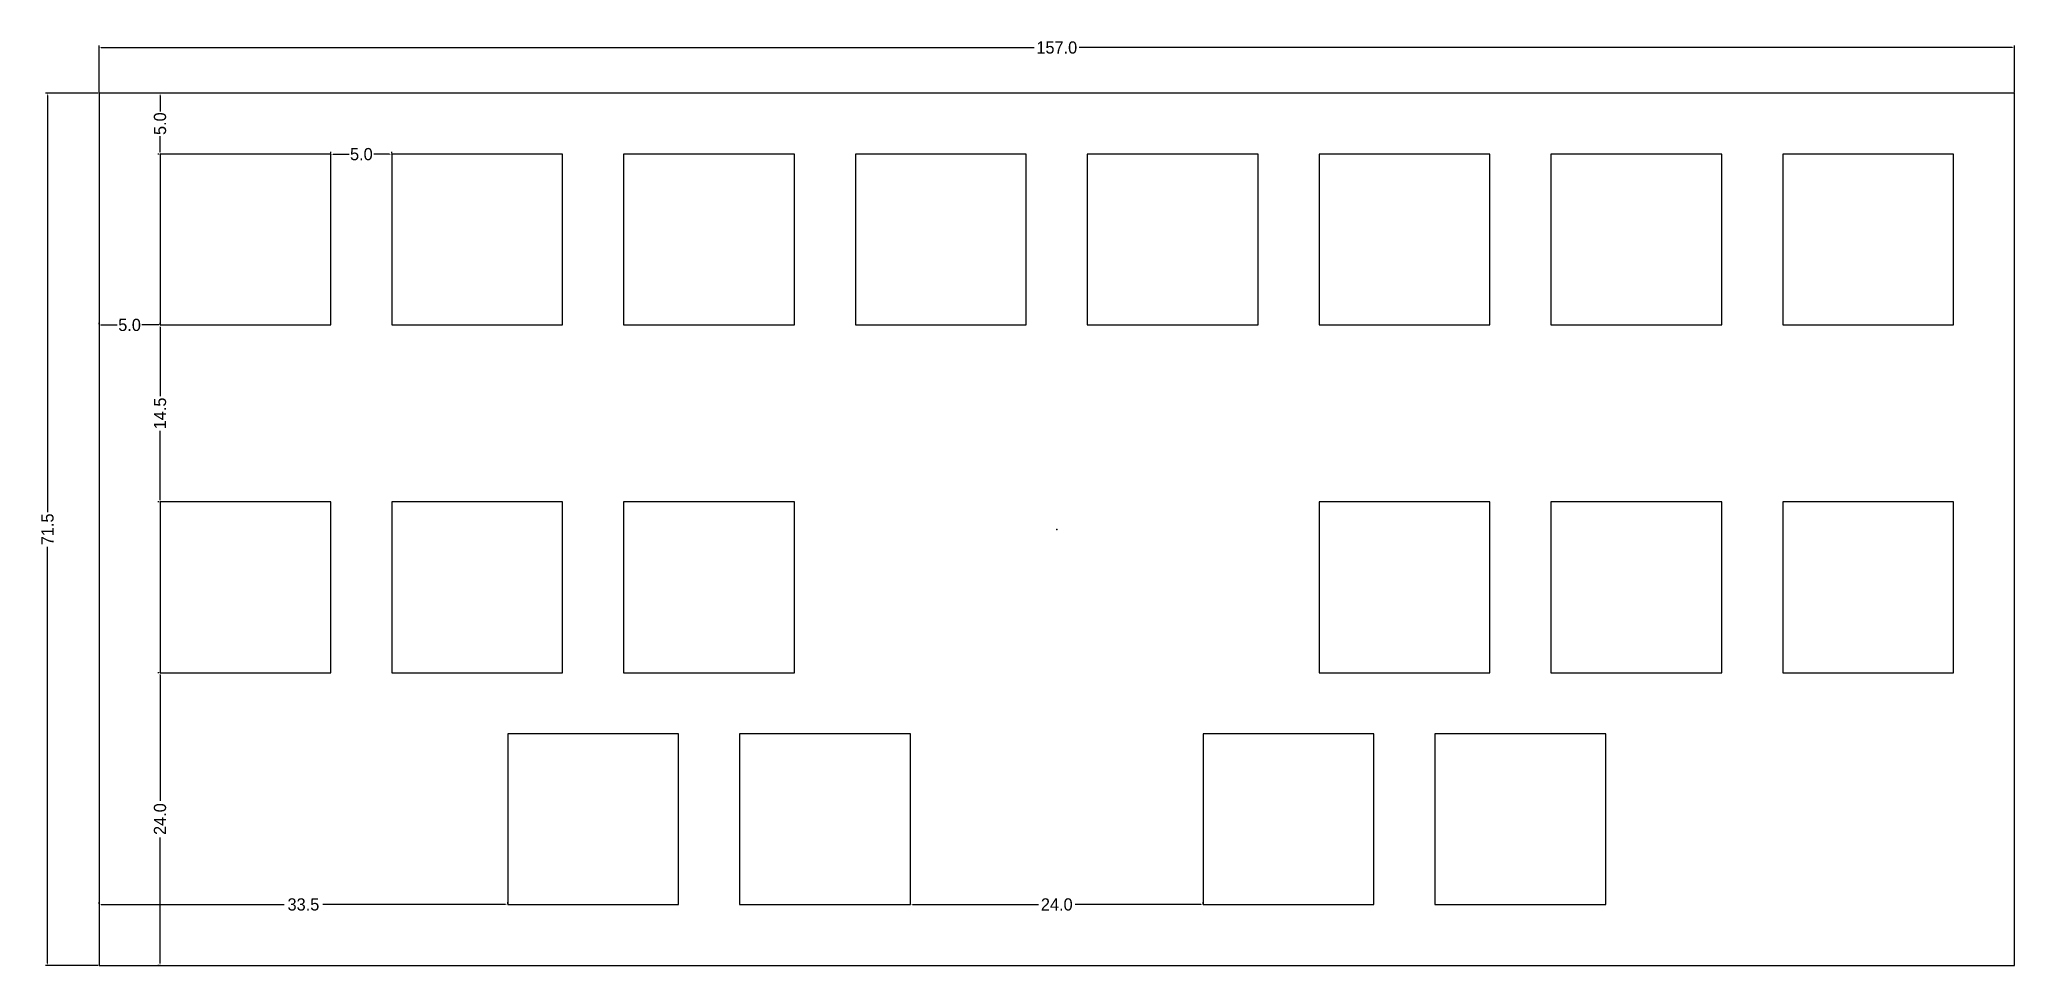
# Model space of a CAD drawing. Header units: millimetres. Extents: x -5 to 157, y 0 to 76.
import ezdxf

# ---------------------------------------------------------------- set-up
doc = ezdxf.new("R2010")
doc.units = ezdxf.units.MM
doc.header["$MEASUREMENT"] = 0
doc.layers.get('0').update_dxf_attribs({"linetype": 'CONTINUOUS'})
doc.layers.get('Defpoints').update_dxf_attribs({"linetype": 'CONTINUOUS'})
doc.layers.add('LAYER1', color=7, linetype='CONTINUOUS')
doc.dimstyles.new('big', dxfattribs={"dimtxt": 1, "dimasz": 0.18, "dimexe": 0.18, "dimexo": 0.0625, "dimgap": 0.09, "dimtad": 0, "dimtoh": 1, "dimdec": 1, "dimzin": 0, "dimdsep": 46, "dimtxsty": 'Standard', "dimcen": 0.09, "dimclrd": 2, "dimclre": 1, "dimclrt": 3, "dimadec": 0, "dimazin": 0, "dimtfac": 1, "dimtdec": 1, "dimtofl": 0, "dimtmove": 0, "dimatfit": 3, "dimfxl": 1, "dimtolj": 1, "dimtzin": 0, "dimarcsym": 0})

# ---------------------------------------------------------------- blocks, each defined once
blk = doc.blocks.new('*D0')
at = {"color": 1, "linetype": 'Continuous', "lineweight": -2, "transparency": 16777216}
for p, q in [((0, 71.56), (0, 75.42)), ((157, 71.56), (157, 75.42))]:
    blk.add_line(p, q, dxfattribs=at)
at = {"color": 2, "linetype": 'Continuous', "lineweight": -2, "transparency": 16777216}
for p, q in [((0.18, 75.24), (76.66, 75.24)), ((156.82, 75.24), (80.34, 75.24))]:
    blk.add_line(p, q, dxfattribs=at)
at = {"color": 2, "linetype": 'Continuous', "transparency": 16777216}
for points in [[(0.18, 75.27), (0.18, 75.21), (0, 75.24)], [(156.82, 75.27), (156.82, 75.21), (157, 75.24)]]:
    blk.add_solid(points, dxfattribs=at)
at = {"layer": 'Defpoints', "color": 0, "linetype": 'Continuous', "transparency": 16777216}
for p in [(0, 75.24), (0, 71.5), (157, 71.5)]:
    blk.add_point(p, dxfattribs=at)
at = {"color": 3, "linetype": 'Continuous', "transparency": 16777216, "insert": (78.5, 75.24), "char_height": 1, "attachment_point": 5}
blk.add_mtext('\\A1;157.0', dxfattribs=at)
blk = doc.blocks.new('*D1')
at = {"color": 1, "linetype": 'Continuous', "lineweight": -2, "transparency": 16777216}
for p, q in [((-0.06, 71.5), (-4.4, 71.5)), ((-0.06, 0), (-4.4, 0))]:
    blk.add_line(p, q, dxfattribs=at)
at = {"color": 2, "linetype": 'Continuous', "lineweight": -2, "transparency": 16777216}
for p, q in [((-4.22, 71.32), (-4.22, 37.17)), ((-4.22, 0.18), (-4.22, 34.33))]:
    blk.add_line(p, q, dxfattribs=at)
at = {"color": 2, "linetype": 'Continuous', "transparency": 16777216}
for points in [[(-4.25, 71.32), (-4.19, 71.32), (-4.22, 71.5)], [(-4.25, 0.18), (-4.19, 0.18), (-4.22, 0)]]:
    blk.add_solid(points, dxfattribs=at)
at = {"layer": 'Defpoints', "color": 0, "linetype": 'Continuous', "transparency": 16777216}
for p in [(0, 71.5), (0, 0), (-4.22, 0)]:
    blk.add_point(p, dxfattribs=at)
at = {"color": 3, "linetype": 'Continuous', "transparency": 16777216, "insert": (-4.22, 35.75), "char_height": 1, "attachment_point": 5, "rotation": 90}
blk.add_mtext('\\A1;71.5', dxfattribs=at)
blk = doc.blocks.new('*D4')
at = {"color": 1, "linetype": 'Continuous', "lineweight": -2, "transparency": 16777216}
for p, q in [((0, 52.56), (0, 52.68)), ((5, 52.56), (5, 52.68))]:
    blk.add_line(p, q, dxfattribs=at)
at = {"color": 2, "linetype": 'Continuous', "lineweight": -2, "transparency": 16777216}
for p, q in [((0.18, 52.5), (1.49, 52.5)), ((4.82, 52.5), (3.51, 52.5))]:
    blk.add_line(p, q, dxfattribs=at)
at = {"color": 2, "linetype": 'Continuous', "transparency": 16777216}
for points in [[(0.18, 52.53), (0.18, 52.47), (0, 52.5)], [(4.82, 52.53), (4.82, 52.47), (5, 52.5)]]:
    blk.add_solid(points, dxfattribs=at)
at = {"layer": 'Defpoints', "color": 0, "linetype": 'Continuous', "transparency": 16777216}
for p in [(0, 52.5), (0, 52.5), (5, 52.5)]:
    blk.add_point(p, dxfattribs=at)
at = {"color": 3, "linetype": 'Continuous', "transparency": 16777216, "insert": (2.5, 52.5), "char_height": 1, "attachment_point": 5}
blk.add_mtext('\\A1;5.0', dxfattribs=at)
blk = doc.blocks.new('*D5')
at = {"color": 1, "linetype": 'Continuous', "lineweight": -2, "transparency": 16777216}
for p, q in [((19, 66.56), (19, 66.68)), ((24, 66.56), (24, 66.68))]:
    blk.add_line(p, q, dxfattribs=at)
at = {"color": 2, "linetype": 'Continuous', "lineweight": -2, "transparency": 16777216}
for p, q in [((19.18, 66.5), (20.49, 66.5)), ((23.82, 66.5), (22.51, 66.5))]:
    blk.add_line(p, q, dxfattribs=at)
at = {"color": 2, "linetype": 'Continuous', "transparency": 16777216}
for points in [[(19.18, 66.53), (19.18, 66.47), (19, 66.5)], [(23.82, 66.53), (23.82, 66.47), (24, 66.5)]]:
    blk.add_solid(points, dxfattribs=at)
at = {"layer": 'Defpoints', "color": 0, "linetype": 'Continuous', "transparency": 16777216}
for p in [(19, 66.5), (24, 66.5), (24, 66.5)]:
    blk.add_point(p, dxfattribs=at)
at = {"color": 3, "linetype": 'Continuous', "transparency": 16777216, "insert": (21.5, 66.5), "char_height": 1, "attachment_point": 5}
blk.add_mtext('\\A1;5.0', dxfattribs=at)
blk = doc.blocks.new('*D6')
at = {"color": 1, "linetype": 'Continuous', "lineweight": -2, "transparency": 16777216}
for p, q in [((4.94, 71.5), (4.82, 71.5)), ((4.94, 66.5), (4.82, 66.5))]:
    blk.add_line(p, q, dxfattribs=at)
at = {"color": 2, "linetype": 'Continuous', "lineweight": -2, "transparency": 16777216}
for p, q in [((5, 71.32), (5, 70.01)), ((5, 66.68), (5, 67.99))]:
    blk.add_line(p, q, dxfattribs=at)
at = {"color": 2, "linetype": 'Continuous', "transparency": 16777216}
for points in [[(4.97, 71.32), (5.03, 71.32), (5, 71.5)], [(4.97, 66.68), (5.03, 66.68), (5, 66.5)]]:
    blk.add_solid(points, dxfattribs=at)
at = {"layer": 'Defpoints', "color": 0, "linetype": 'Continuous', "transparency": 16777216}
for p in [(5, 71.5), (5, 71.5), (5, 66.5)]:
    blk.add_point(p, dxfattribs=at)
at = {"color": 3, "linetype": 'Continuous', "transparency": 16777216, "insert": (5, 69), "char_height": 1, "attachment_point": 5, "rotation": 90}
blk.add_mtext('\\A1;5.0', dxfattribs=at)
blk = doc.blocks.new('*D7')
at = {"color": 1, "linetype": 'Continuous', "lineweight": -2, "transparency": 16777216}
for p, q in [((4.94, 52.5), (4.82, 52.5)), ((4.94, 38), (4.82, 38))]:
    blk.add_line(p, q, dxfattribs=at)
at = {"color": 2, "linetype": 'Continuous', "lineweight": -2, "transparency": 16777216}
for p, q in [((5, 52.32), (5, 46.67)), ((5, 38.18), (5, 43.83))]:
    blk.add_line(p, q, dxfattribs=at)
at = {"color": 2, "linetype": 'Continuous', "transparency": 16777216}
for points in [[(4.97, 52.32), (5.03, 52.32), (5, 52.5)], [(4.97, 38.18), (5.03, 38.18), (5, 38)]]:
    blk.add_solid(points, dxfattribs=at)
at = {"layer": 'Defpoints', "color": 0, "linetype": 'Continuous', "transparency": 16777216}
for p in [(5, 52.5), (5, 38), (5, 38)]:
    blk.add_point(p, dxfattribs=at)
at = {"color": 3, "linetype": 'Continuous', "transparency": 16777216, "insert": (5, 45.25), "char_height": 1, "attachment_point": 5, "rotation": 90}
blk.add_mtext('\\A1;14.5', dxfattribs=at)
blk = doc.blocks.new('*D8')
at = {"color": 1, "linetype": 'Continuous', "lineweight": -2, "transparency": 16777216}
for p, q in [((4.94, 24), (4.82, 24)), ((4.94, 0), (4.82, 0))]:
    blk.add_line(p, q, dxfattribs=at)
at = {"color": 2, "linetype": 'Continuous', "lineweight": -2, "transparency": 16777216}
for p, q in [((5, 23.82), (5, 13.51)), ((5, 0.18), (5, 10.49))]:
    blk.add_line(p, q, dxfattribs=at)
at = {"color": 2, "linetype": 'Continuous', "transparency": 16777216}
for points in [[(4.97, 23.82), (5.03, 23.82), (5, 24)], [(4.97, 0.18), (5.03, 0.18), (5, 0)]]:
    blk.add_solid(points, dxfattribs=at)
at = {"layer": 'Defpoints', "color": 0, "linetype": 'Continuous', "transparency": 16777216}
for p in [(5, 24), (5, 0), (5, 0)]:
    blk.add_point(p, dxfattribs=at)
at = {"color": 3, "linetype": 'Continuous', "transparency": 16777216, "insert": (5, 12), "char_height": 1, "attachment_point": 5, "rotation": 90}
blk.add_mtext('\\A1;24.0', dxfattribs=at)
blk = doc.blocks.new('*D9')
at = {"color": 1, "linetype": 'Continuous', "lineweight": -2, "transparency": 16777216}
for p, q in [((0, 5.0625), (0, 5.18)), ((33.5, 5.0625), (33.5, 5.18))]:
    blk.add_line(p, q, dxfattribs=at)
at = {"color": 2, "linetype": 'Continuous', "lineweight": -2, "transparency": 16777216}
for p, q in [((0.18, 5), (15.16, 5)), ((33.32, 5), (18.34, 5))]:
    blk.add_line(p, q, dxfattribs=at)
at = {"color": 2, "linetype": 'Continuous', "transparency": 16777216}
for points in [[(0.18, 5.03), (0.18, 4.97), (0, 5)], [(33.32, 5.03), (33.32, 4.97), (33.5, 5)]]:
    blk.add_solid(points, dxfattribs=at)
at = {"layer": 'Defpoints', "color": 0, "linetype": 'Continuous', "transparency": 16777216}
for p in [(0, 5), (0, 5), (33.5, 5)]:
    blk.add_point(p, dxfattribs=at)
at = {"color": 3, "linetype": 'Continuous', "transparency": 16777216, "insert": (16.75, 5), "char_height": 1, "attachment_point": 5}
blk.add_mtext('\\A1;33.5', dxfattribs=at)
blk = doc.blocks.new('*D10')
at = {"color": 1, "linetype": 'Continuous', "lineweight": -2, "transparency": 16777216}
for p, q in [((66.5, 5.06), (66.5, 5.18)), ((90.5, 5.06), (90.5, 5.18))]:
    blk.add_line(p, q, dxfattribs=at)
at = {"color": 2, "linetype": 'Continuous', "lineweight": -2, "transparency": 16777216}
for p, q in [((66.68, 5), (76.99, 5)), ((90.32, 5), (80.01, 5))]:
    blk.add_line(p, q, dxfattribs=at)
at = {"color": 2, "linetype": 'Continuous', "transparency": 16777216}
for points in [[(66.68, 5.03), (66.68, 4.97), (66.5, 5)], [(90.32, 5.03), (90.32, 4.97), (90.5, 5)]]:
    blk.add_solid(points, dxfattribs=at)
at = {"layer": 'Defpoints', "color": 0, "linetype": 'Continuous', "transparency": 16777216}
for p in [(66.5, 5), (90.5, 5), (90.5, 5)]:
    blk.add_point(p, dxfattribs=at)
at = {"color": 3, "linetype": 'Continuous', "transparency": 16777216, "insert": (78.5, 5), "char_height": 1, "attachment_point": 5}
blk.add_mtext('\\A1;24.0', dxfattribs=at)

msp = doc.modelspace()

# ---------------------------------------------------------------- linework, layer by layer
at = {"linetype": 'Continuous'}
msp.add_point((78.5, 35.75), dxfattribs=at)
at = {"layer": 'LAYER1'}
for points in [[(0, 0), (157, 0), (157, 71.5), (0, 71.5), (0, 0)], [(19, 66.5), (5, 66.5), (5, 52.5), (19, 52.5), (19, 66.5)], [(38, 66.5), (24, 66.5), (24, 52.5), (38, 52.5), (38, 66.5)], [(57, 66.5), (43, 66.5), (43, 52.5), (57, 52.5), (57, 66.5)], [(76, 66.5), (62, 66.5), (62, 52.5), (76, 52.5), (76, 66.5)], [(95, 66.5), (81, 66.5), (81, 52.5), (95, 52.5), (95, 66.5)], [(114, 66.5), (100, 66.5), (100, 52.5), (114, 52.5), (114, 66.5)], [(133, 66.5), (119, 66.5), (119, 52.5), (133, 52.5), (133, 66.5)], [(152, 66.5), (138, 66.5), (138, 52.5), (152, 52.5), (152, 66.5)], [(19, 38), (5, 38), (5, 24), (19, 24), (19, 38)], [(38, 38), (24, 38), (24, 24), (38, 24), (38, 38)], [(57, 38), (43, 38), (43, 24), (57, 24), (57, 38)], [(114, 38), (100, 38), (100, 24), (114, 24), (114, 38)], [(133, 38), (119, 38), (119, 24), (133, 24), (133, 38)], [(152, 38), (138, 38), (138, 24), (152, 24), (152, 38)], [(47.5, 19), (33.5, 19), (33.5, 5), (47.5, 5), (47.5, 19)], [(66.5, 19), (52.5, 19), (52.5, 5), (66.5, 5), (66.5, 19)], [(104.5, 19), (90.5, 19), (90.5, 5), (104.5, 5), (104.5, 19)], [(123.5, 19), (109.5, 19), (109.5, 5), (123.5, 5), (123.5, 19)]]:
    msp.add_lwpolyline(points, close=True, dxfattribs=at)

# ---------------------------------------------------------------- dimensions: what is measured, and where the dimension line sits
at = {"linetype": 'Continuous'}
for base, p1, p2, picture, middle in [((0, 75.24), (157, 71.5), (0, 71.5), '*D0', (78.5, 75.24)), ((24, 66.5), (19, 66.5), (24, 66.5), '*D5', (21.5, 66.5)), ((0, 52.5), (5, 52.5), (0, 52.5), '*D4', (2.5, 52.5)), ((0, 5), (33.5, 5), (0, 5), '*D9', (16.75, 5)), ((90.5, 5), (66.5, 5), (90.5, 5), '*D10', (78.5, 5))]:
    dim = msp.add_linear_dim(base=base, p1=p1, p2=p2, dimstyle='big', dxfattribs=at)
    dim.commit()
    dim.dimension.update_dxf_attribs({"geometry": picture, "text_midpoint": middle})
for base, p1, p2, picture, middle in [((-4.22, 0), (0, 71.5), (0, 0), '*D1', (-4.22, 35.75)), ((5, 71.5), (5, 66.5), (5, 71.5), '*D6', (5, 69)), ((5, 38), (5, 52.5), (5, 38), '*D7', (5, 45.25)), ((5, 0), (5, 24), (5, 0), '*D8', (5, 12))]:
    dim = msp.add_linear_dim(base=base, p1=p1, p2=p2, angle=90, dimstyle='big', dxfattribs=at)
    dim.commit()
    dim.dimension.update_dxf_attribs({"geometry": picture, "text_midpoint": middle})

doc.saveas('drawing.dxf')
